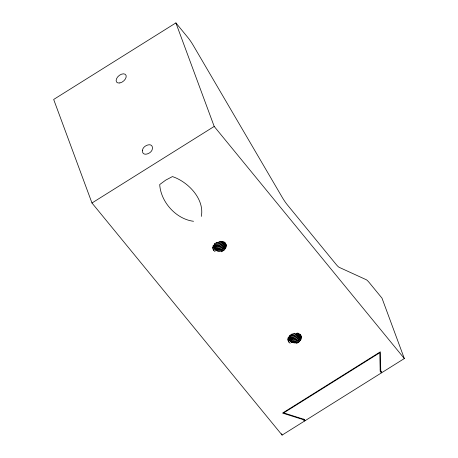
<?xml version="1.0" encoding="UTF-8"?>
<svg xmlns="http://www.w3.org/2000/svg" width="458" height="458" viewBox="0 0 458 458"><rect width="100%" height="100%" fill="white"/><g stroke="black" fill="none" stroke-linecap="round" stroke-linejoin="round"><path stroke-width="0.69" d="M225.067 242.62C224.706 247.767 217.012 250.062 213.68 246.249M300.162 334.294C299.807 339.441 292.112 341.737 288.775 337.924M213.857 245.374C213.554 258.776 236.025 244.417 221.111 241.606L222.846 241.761M288.952 337.048C288.654 350.444 311.119 336.092 296.206 333.281L297.94 333.435M225.199 243.261C224.546 248.339 216.8 250.452 213.651 246.41M300.299 334.935C299.647 340.013 291.895 342.126 288.746 338.084M213.199 245.477L212.838 247.377L213.142 249.204A7.483 5.817 -20.3 0 0 215.088 251.579M288.3 337.151L287.933 339.052L288.242 340.878A7.483 5.817 -20.3 0 0 290.189 343.254M201.32 216.405C204.743 199.001 188.003 181.717 172.426 176.582L165.71 180.131L159.705 184.551C160.787 202.001 176.061 219.084 193.534 221.288M224.483 241.996C223.384 246.387 217.161 248.247 213.703 245.419M225.88 247.423L225.279 248.78L225.88 247.423A6.189 4.809 -20.3 0 0 222.554 241.75M300.975 339.097L300.379 340.454L300.975 339.097A6.189 4.809 -20.3 0 0 297.648 333.424M224.569 242.643C223.223 246.936 216.96 248.654 213.634 245.602M299.664 334.317C298.324 338.611 292.055 340.328 288.729 337.277M214.098 244.583L214.47 243.811M299.372 334.403C297.717 338.262 292.089 339.762 288.798 337.094M214.779 243.925C210.554 250.807 222.542 254.116 225.496 248.133M223.785 242.019C222.136 245.276 217.716 246.667 214.441 245.15M298.879 333.693C297.231 336.951 292.817 338.342 289.536 336.825M223.401 242.087C221.609 244.933 217.682 246.135 214.579 244.893M298.496 333.762C296.71 336.607 292.776 337.809 289.674 336.567M300.597 339.807C297.345 346.374 284.727 341.605 290.418 334.884M297.952 333.046C296.171 335.542 292.714 336.641 289.794 335.748M297.488 333.092C295.679 335.199 292.645 336.132 289.96 335.456M222.325 242.036C220.424 244.045 217.355 244.887 214.699 244.074M221.786 242.047L218.535 243.77L214.859 243.782M224.288 250.016L221.437 251.797M299.383 341.691L296.532 343.471M223.441 248.459L224.311 247.801M221.151 241.28L218.712 242.614L215.924 243.003M304.49 421.079L303.31 419.642L282.557 413.076L380.34 351.83L380.77 371.123L381.943 372.56L404.328 358.54L381.989 298.141L369.308 282.666A11.696 1.906 57.9 0 0 366.223 279.701L339.201 267.346A11.696 1.906 57.9 0 1 336.115 264.386L287.469 204.995A11.696 1.906 57.9 0 1 282.202 197.301L193.224 45.325A11.696 1.906 57.9 0 0 187.957 37.625L175.895 22.9L53.672 99.46L91.972 202.997L282.105 435.1L304.49 421.079L303.751 419.087M91.972 202.997L214.195 126.437L175.895 22.9M381.457 372.864L380.203 371.335L379.785 352.717L283.697 412.904L303.723 419.242L304.976 420.77L381.457 372.864L380.22 369.52M220.544 241.251L217.985 242.397L216.119 242.631M295.507 333.487L292.891 334.529L291.025 334.678M294.849 333.401L291.214 334.306M214.195 126.437L404.328 358.54M288.866 338.685C291.901 343.889 302.217 340.357 300.368 334.277M213.766 247.011C216.737 251.923 226.172 249.1 225.496 243.267C226.933 249.358 216.537 252.558 213.783 247.148M288.878 338.823C291.712 344.582 303.03 340.512 300.299 334.26M288.981 342.143L288.202 340.769L287.893 338.943M213.886 250.469L213.102 249.095L212.793 247.268M304.484 419.436L304.976 420.77M281.607 433.76L282.105 435.1M142.512 150.23C141.585 157.317 152.027 153.762 152.388 148.736C153.316 141.654 142.867 145.209 142.512 150.23M119.83 82.955A5.845 3.555 -39.3 0 0 126.059 75.375A5.845 3.555 -39.3 0 0 117.614 76.978A5.845 3.555 -39.3 0 0 119.83 82.955"/></g></svg>
